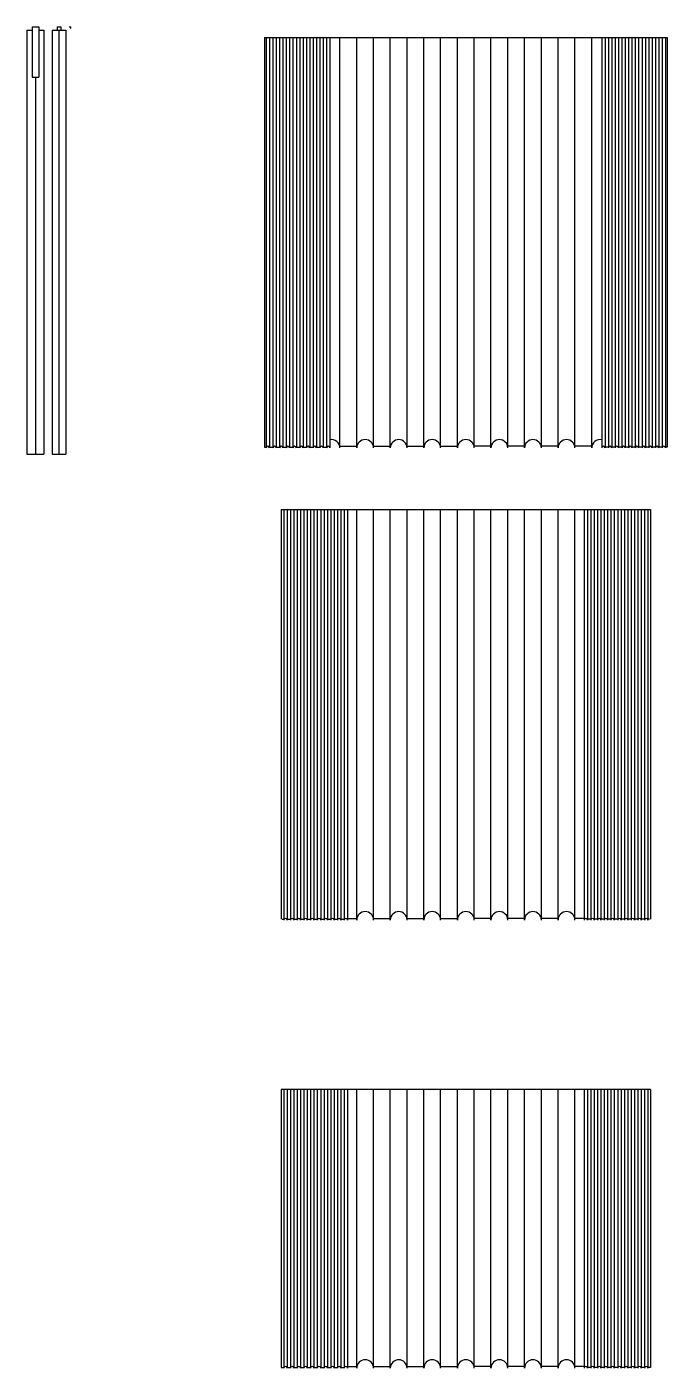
# Model space of a CAD drawing. Header units: millimetres. Extents: x -191 to 6553, y -2393 to 721.
# Drawn here: x 100 to 481, y -829 to -31 of the extents above; entities that cross this region are included whole.
import ezdxf

# ---------------------------------------------------------------- set-up
doc = ezdxf.new("R2010")
doc.units = ezdxf.units.MM

msp = doc.modelspace()

# ---------------------------------------------------------------- linework, layer by layer
for p, q in [((102.83, -30.59), (106.83, -30.59)), ((102.83, -30.59), (102.83, -60.59)), ((106.83, -30.59), (106.83, -60.59)), ((117.92, -30.59), (117.92, -32.59)), ((117.92, -30.59), (119.92, -30.59)), ((119.92, -30.59), (119.92, -32.59)), ((125, -30.59), (126, -30.59)), ((126, -31.59), (126, -30.59)), ((99.73, -32.59), (102.83, -32.59)), ((99.73, -32.59), (99.73, -285.09)), ((106.83, -32.59), (109.93, -32.59)), ((109.93, -32.59), (109.93, -285.09)), ((114.84, -32.59), (123, -32.59)), ((114.84, -32.59), (114.84, -285.09)), ((118.92, -285.09), (118.92, -32.59)), ((123, -32.59), (123, -285.09)), ((241.35, -36.91), (241.35, -280.91)), ((241.35, -36.91), (481.35, -36.91)), ((242.35, -36.91), (242.35, -281.41)), ((244.35, -36.91), (244.35, -281.41)), ((246.35, -36.91), (246.35, -281.41)), ((248.35, -36.91), (248.35, -281.41)), ((250.35, -36.91), (250.35, -281.41)), ((252.35, -36.91), (252.35, -281.41)), ((254.35, -36.91), (254.35, -281.41)), ((256.35, -36.91), (256.35, -281.41)), ((258.35, -36.91), (258.35, -281.41)), ((260.35, -36.91), (260.35, -281.41)), ((262.35, -36.91), (262.35, -281.41)), ((264.35, -36.91), (264.35, -281.41)), ((266.35, -36.91), (266.35, -281.41)), ((268.35, -36.91), (268.35, -281.41)), ((270.35, -36.91), (270.35, -281.41)), ((272.35, -36.91), (272.35, -281.41)), ((274.35, -36.91), (274.35, -281.41)), ((276.35, -36.91), (276.35, -281.41)), ((278.35, -36.91), (278.35, -281.41)), ((280.35, -36.91), (280.35, -281.41)), ((286.35, -281.41), (286.35, -36.91)), ((296.35, -281.41), (296.35, -36.91)), ((306.35, -281.41), (306.35, -36.91)), ((316.35, -281.41), (316.35, -36.91)), ((326.35, -281.41), (326.35, -36.91)), ((336.35, -281.41), (336.35, -36.91)), ((346.35, -281.41), (346.35, -36.91)), ((356.35, -281.41), (356.35, -36.91)), ((366.35, -281.41), (366.35, -36.91)), ((376.35, -281.41), (376.35, -36.91)), ((386.35, -281.41), (386.35, -36.91)), ((396.35, -281.41), (396.35, -36.91)), ((406.35, -281.41), (406.35, -36.91)), ((416.35, -281.41), (416.35, -36.91)), ((426.35, -281.41), (426.35, -36.91)), ((436.35, -281.41), (436.35, -36.91)), ((442.35, -36.91), (442.35, -281.41)), ((444.35, -36.91), (444.35, -281.41)), ((446.35, -36.91), (446.35, -281.41)), ((448.35, -36.91), (448.35, -281.41)), ((450.35, -36.91), (450.35, -281.41)), ((452.35, -36.91), (452.35, -281.41)), ((454.35, -36.91), (454.35, -281.41)), ((456.35, -36.91), (456.35, -281.41)), ((458.35, -36.91), (458.35, -281.41)), ((460.35, -36.91), (460.35, -281.41)), ((462.35, -36.91), (462.35, -281.41)), ((464.35, -36.91), (464.35, -281.41)), ((466.35, -36.91), (466.35, -281.41)), ((468.35, -36.91), (468.35, -281.41)), ((470.35, -36.91), (470.35, -281.41)), ((472.35, -36.91), (472.35, -281.41)), ((474.35, -36.91), (474.35, -281.41)), ((476.35, -36.91), (476.35, -281.41)), ((478.35, -36.91), (478.35, -281.41)), ((480.35, -36.91), (480.35, -281.41)), ((481.35, -36.91), (481.35, -280.91)), ((102.83, -60.59), (106.83, -60.59)), ((104.83, -60.59), (104.83, -285.09)), ((99.73, -285.09), (109.93, -285.09)), ((114.84, -285.09), (123, -285.09)), ((241.35, -280.91), (242.35, -280.91)), ((244.35, -280.91), (246.35, -280.91)), ((248.35, -280.91), (250.35, -280.91)), ((252.35, -280.91), (254.35, -280.91)), ((256.35, -280.91), (258.35, -280.91)), ((260.35, -280.91), (262.35, -280.91)), ((264.35, -280.91), (266.35, -280.91)), ((268.35, -280.91), (270.35, -280.91)), ((272.35, -280.91), (274.35, -280.91)), ((276.35, -280.91), (278.35, -280.91)), ((286.35, -280.41), (296.35, -280.41)), ((306.35, -280.41), (316.35, -280.41)), ((326.35, -280.41), (336.35, -280.41)), ((346.35, -280.41), (356.35, -280.41)), ((376.35, -280.41), (366.35, -280.41)), ((396.35, -280.41), (386.35, -280.41)), ((416.35, -280.41), (406.35, -280.41)), ((436.35, -280.41), (426.35, -280.41)), ((446.35, -280.91), (444.35, -280.91)), ((450.35, -280.91), (448.35, -280.91)), ((454.35, -280.91), (452.35, -280.91)), ((458.35, -280.91), (456.35, -280.91)), ((462.35, -280.91), (460.35, -280.91)), ((466.35, -280.91), (464.35, -280.91)), ((470.35, -280.91), (468.35, -280.91)), ((474.35, -280.91), (472.35, -280.91)), ((478.35, -280.91), (476.35, -280.91)), ((481.35, -280.91), (480.35, -280.91)), ((251.35, -318.05), (251.35, -562.05)), ((251.35, -318.05), (471.35, -318.05)), ((252.85, -318.05), (252.85, -562.55)), ((254.85, -318.05), (254.85, -562.55)), ((256.85, -318.05), (256.85, -562.55)), ((258.85, -318.05), (258.85, -562.55)), ((260.85, -318.05), (260.85, -562.55)), ((262.85, -318.05), (262.85, -562.55)), ((264.85, -318.05), (264.85, -562.55)), ((266.85, -318.05), (266.85, -562.55)), ((268.85, -318.05), (268.85, -562.55)), ((270.85, -318.05), (270.85, -562.55)), ((272.85, -318.05), (272.85, -562.55)), ((274.85, -318.05), (274.85, -562.55)), ((276.85, -318.05), (276.85, -562.55)), ((278.85, -318.05), (278.85, -562.55)), ((280.85, -318.05), (280.85, -562.55)), ((282.85, -318.05), (282.85, -562.55)), ((284.85, -318.05), (284.85, -562.55)), ((286.85, -318.05), (286.85, -562.55)), ((288.85, -318.05), (288.85, -562.55)), ((290.85, -318.05), (290.85, -562.55)), ((296.35, -562.55), (296.35, -318.05)), ((306.35, -562.55), (306.35, -318.05)), ((316.35, -562.55), (316.35, -318.05)), ((326.35, -562.55), (326.35, -318.05)), ((336.35, -562.55), (336.35, -318.05)), ((346.35, -562.55), (346.35, -318.05)), ((356.35, -562.55), (356.35, -318.05)), ((366.35, -562.55), (366.35, -318.05)), ((376.35, -562.55), (376.35, -318.05)), ((386.35, -562.55), (386.35, -318.05)), ((396.35, -562.55), (396.35, -318.05)), ((406.35, -562.55), (406.35, -318.05)), ((416.35, -562.55), (416.35, -318.05)), ((426.35, -562.55), (426.35, -318.05)), ((431.85, -318.05), (431.85, -562.55)), ((433.85, -318.05), (433.85, -562.55)), ((435.85, -318.05), (435.85, -562.55)), ((437.85, -318.05), (437.85, -562.55)), ((439.85, -318.05), (439.85, -562.55)), ((441.85, -318.05), (441.85, -562.55)), ((443.85, -318.05), (443.85, -562.55)), ((445.85, -318.05), (445.85, -562.55)), ((447.85, -318.05), (447.85, -562.55)), ((449.85, -318.05), (449.85, -562.55)), ((451.85, -318.05), (451.85, -562.55)), ((453.85, -318.05), (453.85, -562.55)), ((455.85, -318.05), (455.85, -562.55)), ((457.85, -318.05), (457.85, -562.55)), ((459.85, -318.05), (459.85, -562.55)), ((461.85, -318.05), (461.85, -562.55)), ((463.85, -318.05), (463.85, -562.55)), ((465.85, -318.05), (465.85, -562.55)), ((467.85, -318.05), (467.85, -562.55)), ((469.85, -318.05), (469.85, -562.55)), ((471.35, -318.05), (471.35, -562.05)), ((251.85, -562.05), (252.85, -562.05)), ((254.85, -562.05), (256.85, -562.05)), ((258.85, -562.05), (260.85, -562.05)), ((262.85, -562.05), (264.85, -562.05)), ((266.85, -562.05), (268.85, -562.05)), ((270.85, -562.05), (272.85, -562.05)), ((274.85, -562.05), (276.85, -562.05)), ((278.85, -562.05), (280.85, -562.05)), ((282.85, -562.05), (284.85, -562.05)), ((286.85, -562.05), (288.85, -562.05)), ((290.85, -561.55), (296.35, -561.55)), ((306.35, -561.55), (316.35, -561.55)), ((326.35, -561.55), (336.35, -561.55)), ((346.35, -561.55), (356.35, -561.55)), ((376.35, -561.55), (366.35, -561.55)), ((396.35, -561.55), (386.35, -561.55)), ((416.35, -561.55), (406.35, -561.55)), ((431.85, -561.55), (426.35, -561.55)), ((435.85, -562.05), (433.85, -562.05)), ((439.85, -562.05), (437.85, -562.05)), ((443.85, -562.05), (441.85, -562.05)), ((447.85, -562.05), (445.85, -562.05)), ((451.85, -562.05), (449.85, -562.05)), ((455.85, -562.05), (453.85, -562.05)), ((459.85, -562.05), (457.85, -562.05)), ((463.85, -562.05), (461.85, -562.05)), ((467.85, -562.05), (465.85, -562.05)), ((470.85, -562.05), (469.85, -562.05)), ((251.35, -663.46), (251.35, -828.96)), ((471.35, -663.46), (251.35, -663.46)), ((252.85, -663.46), (252.85, -829.46)), ((254.85, -663.46), (254.85, -829.46)), ((256.85, -663.46), (256.85, -829.46)), ((258.85, -663.46), (258.85, -829.46)), ((260.85, -663.46), (260.85, -829.46)), ((262.85, -663.46), (262.85, -829.46)), ((264.85, -663.46), (264.85, -829.46)), ((266.85, -663.46), (266.85, -829.46)), ((268.85, -663.46), (268.85, -829.46)), ((270.85, -663.46), (270.85, -829.46)), ((272.85, -663.46), (272.85, -829.46)), ((274.85, -663.46), (274.85, -829.46)), ((276.85, -663.46), (276.85, -829.46)), ((278.85, -663.46), (278.85, -829.46)), ((280.85, -663.46), (280.85, -829.46)), ((282.85, -663.46), (282.85, -829.46)), ((284.85, -663.46), (284.85, -829.46)), ((286.85, -663.46), (286.85, -829.46)), ((288.85, -663.46), (288.85, -829.46)), ((290.85, -663.46), (290.85, -829.46)), ((296.35, -829.46), (296.35, -663.46)), ((306.35, -829.46), (306.35, -663.46)), ((316.35, -829.46), (316.35, -663.46)), ((326.35, -829.46), (326.35, -663.46)), ((336.35, -829.46), (336.35, -663.46)), ((346.35, -829.46), (346.35, -663.46)), ((356.35, -829.46), (356.35, -663.46)), ((366.35, -829.46), (366.35, -663.46)), ((376.35, -829.46), (376.35, -663.46)), ((386.35, -829.46), (386.35, -663.46)), ((396.35, -829.46), (396.35, -663.46)), ((406.35, -829.46), (406.35, -663.46)), ((416.35, -829.46), (416.35, -663.46)), ((426.35, -829.46), (426.35, -663.46)), ((431.85, -663.46), (431.85, -829.46)), ((433.85, -663.46), (433.85, -829.46)), ((435.85, -663.46), (435.85, -829.46)), ((437.85, -663.46), (437.85, -829.46)), ((439.85, -663.46), (439.85, -829.46)), ((441.85, -663.46), (441.85, -829.46)), ((443.85, -663.46), (443.85, -829.46)), ((445.85, -663.46), (445.85, -829.46)), ((447.85, -663.46), (447.85, -829.46)), ((449.85, -663.46), (449.85, -829.46)), ((451.85, -663.46), (451.85, -829.46)), ((453.85, -663.46), (453.85, -829.46)), ((455.85, -663.46), (455.85, -829.46)), ((457.85, -663.46), (457.85, -829.46)), ((459.85, -663.46), (459.85, -829.46)), ((461.85, -663.46), (461.85, -829.46)), ((463.85, -663.46), (463.85, -829.46)), ((465.85, -663.46), (465.85, -829.46)), ((467.85, -663.46), (467.85, -829.46)), ((469.85, -663.46), (469.85, -829.46)), ((471.35, -663.46), (471.35, -828.96)), ((251.35, -828.96), (252.85, -828.96)), ((254.85, -828.96), (256.85, -828.96)), ((258.85, -828.96), (260.85, -828.96)), ((262.85, -828.96), (264.85, -828.96)), ((266.85, -828.96), (268.85, -828.96)), ((270.85, -828.96), (272.85, -828.96)), ((274.85, -828.96), (276.85, -828.96)), ((278.85, -828.96), (280.85, -828.96)), ((282.85, -828.96), (284.85, -828.96)), ((286.85, -828.96), (288.85, -828.96)), ((290.85, -828.46), (296.35, -828.46)), ((306.35, -828.46), (316.35, -828.46)), ((326.35, -828.46), (336.35, -828.46)), ((346.35, -828.46), (356.35, -828.46)), ((376.35, -828.46), (366.35, -828.46)), ((396.35, -828.46), (386.35, -828.46)), ((416.35, -828.46), (406.35, -828.46)), ((431.85, -828.46), (426.35, -828.46)), ((435.85, -828.96), (433.85, -828.96)), ((439.85, -828.96), (437.85, -828.96)), ((443.85, -828.96), (441.85, -828.96)), ((447.85, -828.96), (445.85, -828.96)), ((451.85, -828.96), (449.85, -828.96)), ((455.85, -828.96), (453.85, -828.96)), ((459.85, -828.96), (457.85, -828.96)), ((463.85, -828.96), (461.85, -828.96)), ((467.85, -828.96), (465.85, -828.96)), ((471.35, -828.96), (469.85, -828.96))]:
    msp.add_line(p, q)
for centre, radius, start, end in [((281.35, -281.41), 5, 0, 101.53696), ((301.35, -281.41), 5, 0, 180), ((321.35, -281.41), 5, 0, 180), ((341.35, -281.41), 5, 0, 180), ((361.35, -281.41), 5, 90, 180), ((361.35, -281.41), 5, 0, 90), ((381.35, -281.41), 5, 0, 180), ((401.35, -281.41), 5, 0, 180), ((421.35, -281.41), 5, 0, 180), ((441.35, -281.41), 5, 78.46304, 180), ((243.35, -281.41), 1, 0, 180), ((247.35, -281.41), 1, 0, 180), ((251.35, -281.41), 1, 0, 180), ((255.35, -281.41), 1, 0, 180), ((259.35, -281.41), 1, 0, 180), ((263.35, -281.41), 1, 0, 180), ((267.35, -281.41), 1, 0, 180), ((271.35, -281.41), 1, 0, 180), ((275.35, -281.41), 1, 0, 180), ((279.35, -281.41), 1, 0, 180), ((443.35, -281.41), 1, 0, 180), ((447.35, -281.41), 1, 0, 180), ((451.35, -281.41), 1, 0, 180), ((455.35, -281.41), 1, 0, 180), ((459.35, -281.41), 1, 0, 180), ((463.35, -281.41), 1, 0, 180), ((467.35, -281.41), 1, 0, 180), ((471.35, -281.41), 1, 0, 180), ((475.35, -281.41), 1, 0, 180), ((479.35, -281.41), 1, 0, 180), ((301.35, -562.55), 5, 0, 180), ((321.35, -562.55), 5, 0, 180), ((341.35, -562.55), 5, 0, 180), ((361.35, -562.55), 5, 90, 180), ((361.35, -562.55), 5, 0, 90), ((381.35, -562.55), 5, 0, 180), ((401.35, -562.55), 5, 0, 180), ((421.35, -562.55), 5, 0, 180), ((253.85, -562.55), 1, 0, 180), ((257.85, -562.55), 1, 0, 180), ((261.85, -562.55), 1, 0, 180), ((265.85, -562.55), 1, 0, 180), ((269.85, -562.55), 1, 0, 180), ((273.85, -562.55), 1, 0, 180), ((277.85, -562.55), 1, 0, 180), ((281.85, -562.55), 1, 0, 180), ((285.85, -562.55), 1, 0, 180), ((289.85, -562.55), 1, 0, 180), ((432.85, -562.55), 1, 0, 180), ((436.85, -562.55), 1, 0, 180), ((440.85, -562.55), 1, 0, 180), ((444.85, -562.55), 1, 0, 180), ((448.85, -562.55), 1, 0, 180), ((452.85, -562.55), 1, 0, 180), ((456.85, -562.55), 1, 0, 180), ((460.85, -562.55), 1, 0, 180), ((464.85, -562.55), 1, 0, 180), ((468.85, -562.55), 1, 0, 180), ((253.85, -829.46), 1, 0, 180), ((257.85, -829.46), 1, 0, 180), ((261.85, -829.46), 1, 0, 180), ((265.85, -829.46), 1, 0, 180), ((269.85, -829.46), 1, 0, 180), ((273.85, -829.46), 1, 0, 180), ((277.85, -829.46), 1, 0, 180), ((281.85, -829.46), 1, 0, 180), ((285.85, -829.46), 1, 0, 180), ((289.85, -829.46), 1, 0, 180), ((301.35, -829.46), 5, 0, 180), ((321.35, -829.46), 5, 0, 180), ((341.35, -829.46), 5, 0, 180), ((361.35, -829.46), 5, 90, 180), ((361.35, -829.46), 5, 0, 90), ((381.35, -829.46), 5, 0, 180), ((401.35, -829.46), 5, 0, 180), ((421.35, -829.46), 5, 0, 180), ((432.85, -829.46), 1, 0, 180), ((436.85, -829.46), 1, 0, 180), ((440.85, -829.46), 1, 0, 180), ((444.85, -829.46), 1, 0, 180), ((448.85, -829.46), 1, 0, 180), ((452.85, -829.46), 1, 0, 180), ((456.85, -829.46), 1, 0, 180), ((460.85, -829.46), 1, 0, 180), ((464.85, -829.46), 1, 0, 180), ((468.85, -829.46), 1, 0, 180)]:
    msp.add_arc(centre, radius, start, end)

doc.saveas('drawing.dxf')
